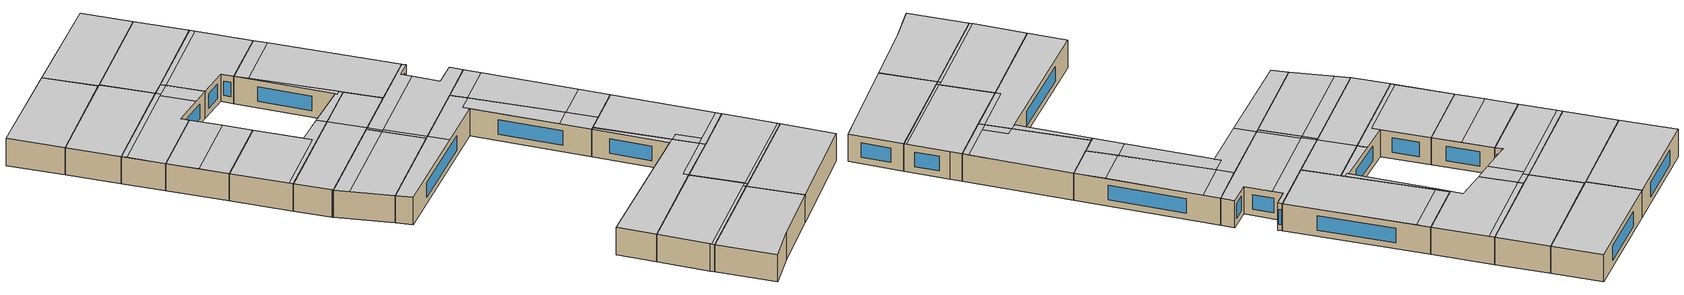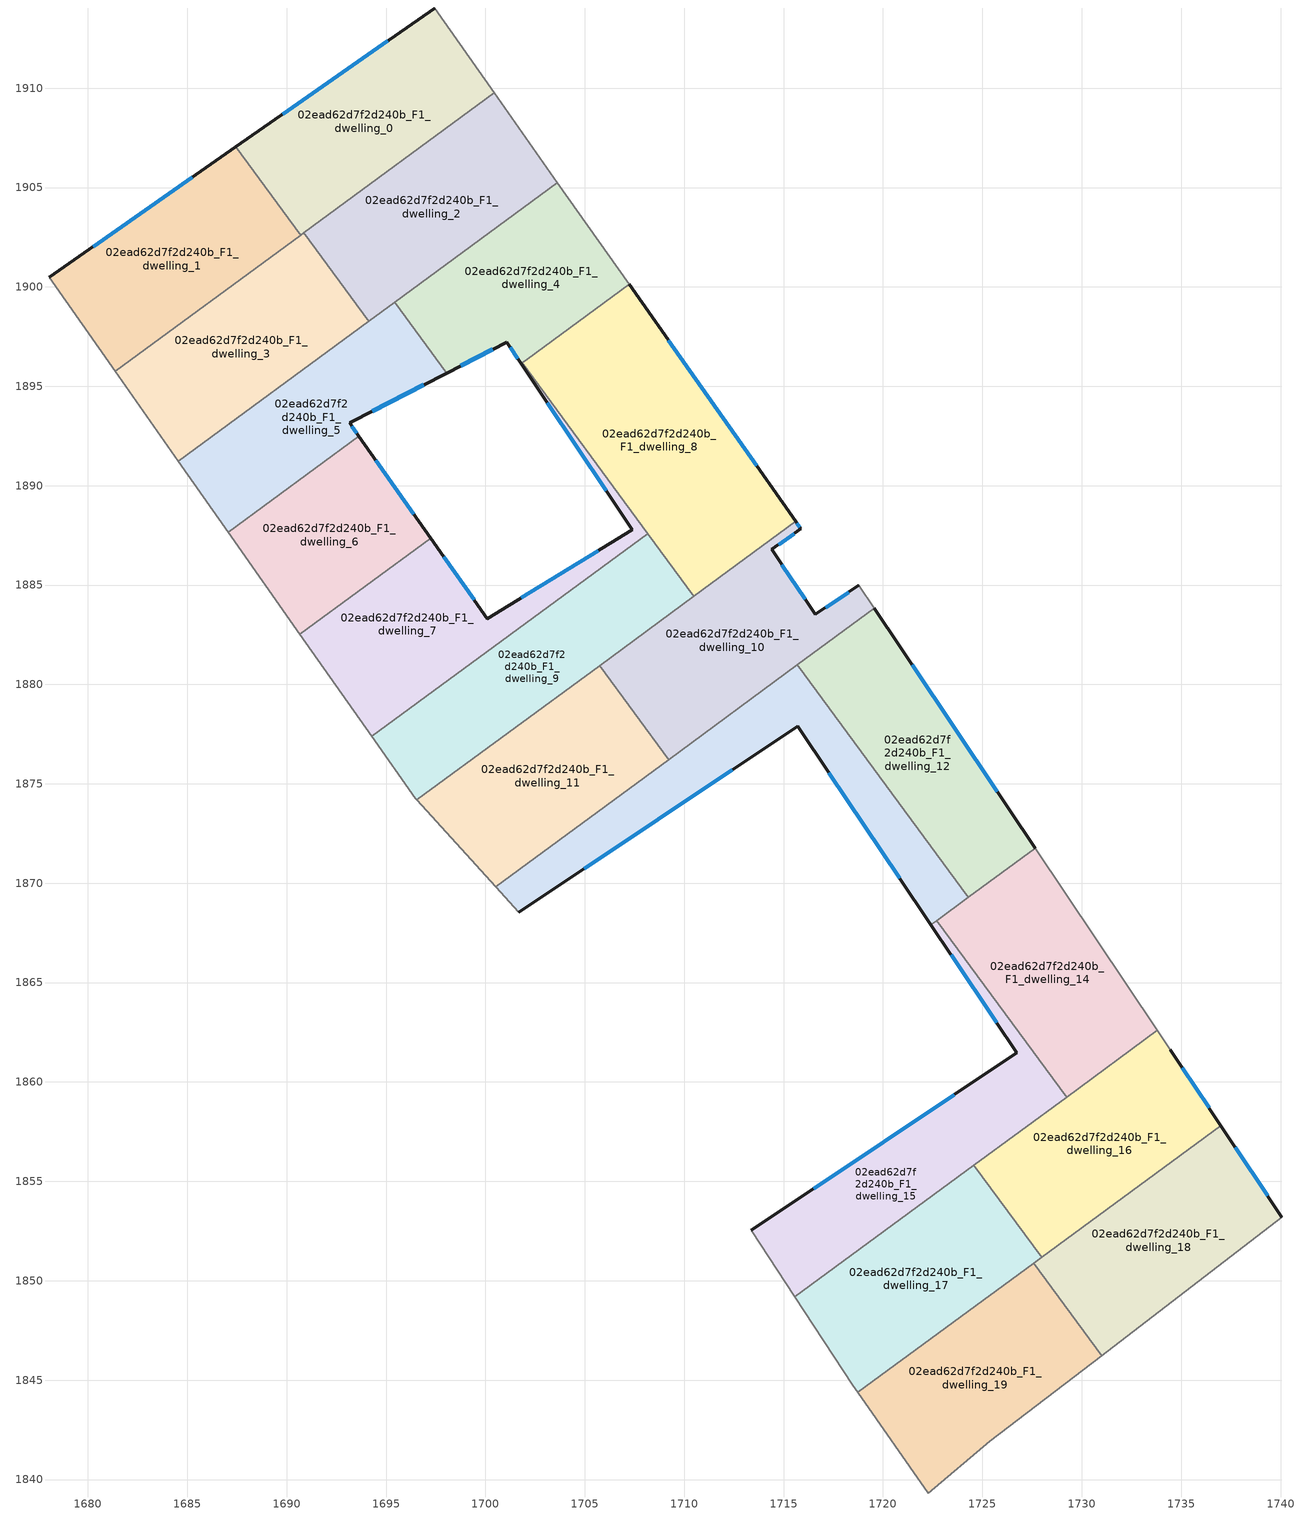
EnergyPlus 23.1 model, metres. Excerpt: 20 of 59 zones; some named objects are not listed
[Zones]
02ead62d7f2d240b_F1_dwelling_0
 floor to 02ead62d7f2d240b_F0_dwelling_0 (EU_floor_Construction): 1697.44,1914.03 1700.45,1909.75 1690.72,1902.6 1687.45,1907.05 z3
 wall outside (EU_wall_Construction): 1697.44,1914.03 1687.45,1907.05 z3:6
 wall to 02ead62d7f2d240b_F1_dwelling_1 (EU_wall_Construction): 1687.45,1907.05 1690.72,1902.6 1681.39,1895.75 z3:6
 wall adiabatic (EU_wall_Construction): 1700.45,1909.75 1697.44,1914.03 z3:6
 wall to 02ead62d7f2d240b_F1_dwelling_2 (EU_wall_Construction): 1690.87,1902.72 1700.45,1909.75 z3:6
 wall to 02ead62d7f2d240b_F1_dwelling_3 (EU_wall_Construction): 1681.39,1895.75 1690.72,1902.6 1690.87,1902.71 z3:6
 window (EU_Window_Construction): 1695.1,1912.39 1689.8,1908.69 z3.7:5.3
 ceiling to 02ead62d7f2d240b_F2_dwelling_0 (EU_floor_Construction): 1700.45,1909.75 1697.44,1914.03 1687.46,1907.06 1690.73,1902.61 z6
 ceiling to 02ead62d7f2d240b_F2_dwelling_1 (EU_floor_Construction): 1690.73,1902.61 1687.46,1907.06 1687.45,1907.05 1690.72,1902.6 z6
02ead62d7f2d240b_F1_dwelling_1
 floor to 02ead62d7f2d240b_F0_dwelling_1 (EU_floor_Construction): 1687.45,1907.05 1690.72,1902.6 1681.39,1895.75 1678.05,1900.49 z3
 wall outside (EU_wall_Construction): 1687.45,1907.05 1678.05,1900.49 z3:6
 wall adiabatic (EU_wall_Construction): 1678.05,1900.49 1681.39,1895.75 z3:6
 window (EU_Window_Construction): 1685.24,1905.51 1680.26,1902.03 z3.7:5.3
 ceiling adiabatic (EU_roof_Construction): 1690.72,1902.6 1687.45,1907.05 1678.05,1900.49 1681.39,1895.75 z6
02ead62d7f2d240b_F1_dwelling_10
 floor to 02ead62d7f2d240b_F0_dwelling_10 (EU_floor_Construction): 1718.79,1884.99 1719.57,1883.83 1709.22,1876.22 1705.75,1880.95 1715.61,1888.2 1715.87,1887.82 1714.4,1886.79 1716.59,1883.52 z3
 wall outside (EU_wall_Construction): 1718.79,1884.99 1716.59,1883.52 1714.4,1886.79 1715.87,1887.82 1715.61,1888.2 z3:6
 wall adiabatic (EU_wall_Construction): 1719.57,1883.83 1718.79,1884.99 z3:6
 wall to 02ead62d7f2d240b_F1_dwelling_11 (EU_wall_Construction): 1705.75,1880.95 1709.22,1876.22 z3:6
 wall to 02ead62d7f2d240b_F1_dwelling_13 (EU_wall_Construction): 1709.22,1876.22 1715.7,1880.98 z3:6
 wall to 02ead62d7f2d240b_F1_dwelling_8 (EU_wall_Construction): 1715.61,1888.2 1710.48,1884.43 z3:6
 wall to 02ead62d7f2d240b_F1_dwelling_12 (EU_wall_Construction): 1715.7,1880.98 1719.57,1883.83 z3:6
 wall to 02ead62d7f2d240b_F1_dwelling_9 (EU_wall_Construction): 1710.48,1884.43 1705.75,1880.95 z3:6
 window (EU_Window_Construction): 1716.08,1884.29 1714.92,1886.02 / 1718.27,1884.65 1717.11,1883.87 / 1715.81,1887.91 1715.67,1888.11 / 1714.75,1887.03 1715.53,1887.58 z3.7:5.3
 ceiling to 02ead62d7f2d240b_F2_dwelling_10 (EU_floor_Construction): 1719.57,1883.83 1718.79,1884.99 1716.59,1883.52 1715.03,1885.86 1706.94,1879.92 1709.51,1876.43 z6
 ceiling to 02ead62d7f2d240b_F2_dwelling_8 (EU_floor_Construction): 1715.03,1885.86 1714.4,1886.79 1715.87,1887.82 1715.61,1888.2 1705.97,1881.12 1706.88,1879.87 z6
 ceiling to 02ead62d7f2d240b_F2_dwelling_11 (EU_floor_Construction): 1709.5,1876.43 1706.94,1879.92 1706.66,1879.71 1709.22,1876.22 z6
 ceiling to 02ead62d7f2d240b_F2_dwelling_9 (EU_floor_Construction): 1706.88,1879.87 1705.97,1881.12 1705.75,1880.95 1706.66,1879.71 z6
02ead62d7f2d240b_F1_dwelling_11
 floor to 02ead62d7f2d240b_F0_dwelling_11 (EU_floor_Construction): 1705.75,1880.95 1709.22,1876.22 1700.51,1869.82 1696.55,1874.19 z3
 wall adiabatic (EU_wall_Construction): 1696.55,1874.19 1700.51,1869.82 z3:6
 wall to 02ead62d7f2d240b_F1_dwelling_9 (EU_wall_Construction): 1705.75,1880.95 1696.55,1874.19 z3:6
 wall to 02ead62d7f2d240b_F1_dwelling_13 (EU_wall_Construction): 1700.51,1869.82 1709.22,1876.22 z3:6
 ceiling to 02ead62d7f2d240b_F2_dwelling_11 (EU_floor_Construction): 1709.22,1876.22 1706.66,1879.71 1697.59,1873.04 1700.51,1869.82 z6
 ceiling to 02ead62d7f2d240b_F2_dwelling_9 (EU_floor_Construction): 1706.66,1879.71 1705.75,1880.95 1696.55,1874.19 1697.59,1873.04 z6
02ead62d7f2d240b_F1_dwelling_12
 floor to 02ead62d7f2d240b_F0_dwelling_12 (EU_floor_Construction): 1719.57,1883.83 1727.66,1871.76 1724.29,1869.28 1715.7,1880.98 z3
 wall outside (EU_wall_Construction): 1727.66,1871.76 1719.57,1883.83 z3:6
 wall to 02ead62d7f2d240b_F1_dwelling_13 (EU_wall_Construction): 1715.7,1880.98 1724.29,1869.28 z3:6
 wall to 02ead62d7f2d240b_F1_dwelling_14 (EU_wall_Construction): 1724.29,1869.28 1727.66,1871.76 z3:6
 window (EU_Window_Construction): 1725.76,1874.59 1721.47,1880.99 z3.7:5.3
 ceiling to 02ead62d7f2d240b_F2_dwelling_12 (EU_floor_Construction): 1725.9,1874.39 1720.54,1882.37 1716.73,1879.57 1722.42,1871.83 z6
 ceiling to 02ead62d7f2d240b_F2_dwelling_10 (EU_floor_Construction): 1720.54,1882.37 1719.57,1883.83 1715.7,1880.98 1716.73,1879.57 z6
 ceiling to 02ead62d7f2d240b_F2_dwelling_13 (EU_floor_Construction): 1727.66,1871.76 1725.9,1874.39 1722.42,1871.83 1724.29,1869.28 z6
02ead62d7f2d240b_F1_dwelling_13
 floor to 02ead62d7f2d240b_F0_dwelling_13 (EU_floor_Construction): 1715.7,1880.98 1724.29,1869.28 1722.41,1867.9 1715.71,1877.89 1701.68,1868.53 1700.51,1869.82 z3
 wall outside (EU_wall_Construction): 1701.68,1868.53 1715.71,1877.89 1722.41,1867.9 z3:6
 wall adiabatic (EU_wall_Construction): 1700.51,1869.82 1701.68,1868.53 z3:6
 wall to 02ead62d7f2d240b_F1_dwelling_15 (EU_wall_Construction): 1722.41,1867.9 1722.7,1868.12 z3:6
 wall to 02ead62d7f2d240b_F1_dwelling_14 (EU_wall_Construction): 1722.7,1868.12 1724.29,1869.28 z3:6
 window (EU_Window_Construction): 1717.28,1875.55 1720.84,1870.25 / 1704.97,1870.73 1712.41,1875.7 z3.7:5.3
 ceiling adiabatic (EU_roof_Construction): 1724.29,1869.28 1722.42,1871.83 1720.65,1870.53 1722.41,1867.9 z6
 ceiling to 02ead62d7f2d240b_F2_dwelling_10 (EU_floor_Construction): 1715.71,1877.89 1715.29,1878.51 1716.73,1879.57 1715.7,1880.98 1709.51,1876.43 1710.82,1874.64 z6
 ceiling to 02ead62d7f2d240b_F2_dwelling_11 (EU_floor_Construction): 1710.82,1874.63 1709.5,1876.43 1700.51,1869.82 1701.68,1868.53 z6
 ceiling to 02ead62d7f2d240b_F2_dwelling_12 (EU_floor_Construction): 1722.42,1871.83 1716.73,1879.57 1715.29,1878.51 1720.65,1870.53 z6
02ead62d7f2d240b_F1_dwelling_14
 floor to 02ead62d7f2d240b_F0_dwelling_14 (EU_floor_Construction): 1727.66,1871.76 1733.81,1862.6 1729.23,1859.23 1722.7,1868.12 z3
 wall adiabatic (EU_wall_Construction): 1733.81,1862.6 1727.66,1871.76 z3:6
 wall to 02ead62d7f2d240b_F1_dwelling_15 (EU_wall_Construction): 1722.7,1868.12 1729.23,1859.23 z3:6
 wall to 02ead62d7f2d240b_F1_dwelling_16 (EU_wall_Construction): 1729.23,1859.23 1733.81,1862.6 z3:6
 ceiling to 02ead62d7f2d240b_F2_dwelling_15 (EU_floor_Construction): 1733.81,1862.6 1733.47,1863.1 1728.87,1859.72 1729.23,1859.23 z6
 ceiling to 02ead62d7f2d240b_F2_dwelling_13 (EU_floor_Construction): 1733.47,1863.1 1727.66,1871.76 1722.7,1868.12 1727.31,1861.85 1728.09,1862.37 1729.63,1860.28 z6
 ceiling to 02ead62d7f2d240b_F2_dwelling_14 (EU_floor_Construction): 1729.63,1860.28 1728.09,1862.37 1727.31,1861.85 1728.87,1859.72 z6
02ead62d7f2d240b_F1_dwelling_15
 floor to 02ead62d7f2d240b_F0_dwelling_15 (EU_floor_Construction): 1722.7,1868.12 1729.23,1859.23 1715.57,1849.19 1713.37,1852.53 1726.73,1861.46 1722.41,1867.9 z3
 wall outside (EU_wall_Construction): 1722.41,1867.9 1726.73,1861.46 1713.37,1852.53 z3:6
 wall adiabatic (EU_wall_Construction): 1713.37,1852.53 1715.57,1849.19 z3:6
 wall to 02ead62d7f2d240b_F1_dwelling_17 (EU_wall_Construction): 1715.57,1849.19 1724.57,1855.81 z3:6
 wall to 02ead62d7f2d240b_F1_dwelling_16 (EU_wall_Construction): 1724.57,1855.81 1729.23,1859.23 z3:6
 window (EU_Window_Construction): 1723.59,1859.37 1716.51,1854.63 / 1723.43,1866.39 1725.72,1862.98 z3.7:5.3
 ceiling to 02ead62d7f2d240b_F2_dwelling_14 (EU_floor_Construction): 1724.59,1855.82 1724.23,1856.31 1728.87,1859.72 1727.31,1861.85 1713.37,1852.53 1713.5,1852.33 1715.57,1849.19 z6
 ceiling to 02ead62d7f2d240b_F2_dwelling_15 (EU_floor_Construction): 1729.23,1859.23 1728.87,1859.72 1724.23,1856.31 1724.59,1855.82 z6
 ceiling adiabatic (EU_roof_Construction): 1727.31,1861.85 1722.7,1868.12 1722.41,1867.9 1726.73,1861.46 z6
02ead62d7f2d240b_F1_dwelling_16
 floor to 02ead62d7f2d240b_F0_dwelling_16 (EU_floor_Construction): 1734.46,1861.63 1737,1857.8 1727.98,1851.17 1724.57,1855.81 1733.81,1862.6 z3
 wall outside (EU_wall_Construction): 1737,1857.8 1734.46,1861.63 z3:6
 wall to 02ead62d7f2d240b_F1_dwelling_17 (EU_wall_Construction): 1724.57,1855.81 1727.98,1851.17 z3:6
 wall adiabatic (EU_wall_Construction): 1734.46,1861.63 1733.81,1862.6 z3:6
 wall to 02ead62d7f2d240b_F1_dwelling_18 (EU_wall_Construction): 1727.98,1851.17 1737,1857.8 z3:6
 window (EU_Window_Construction): 1736.41,1858.7 1735.06,1860.73 z3.7:5.3
 ceiling to 02ead62d7f2d240b_F2_dwelling_15 (EU_floor_Construction): 1736.84,1858.05 1734.46,1861.63 1733.81,1862.6 1724.59,1855.82 1727.82,1851.43 z6
 ceiling to 02ead62d7f2d240b_F2_dwelling_16 (EU_floor_Construction): 1727.82,1851.43 1724.65,1855.75 1724.63,1855.73 1727.8,1851.41 z6
 ceiling to 02ead62d7f2d240b_F2_dwelling_17 (EU_floor_Construction): 1737,1857.8 1736.84,1858.05 1727.8,1851.41 1727.98,1851.17 z6
02ead62d7f2d240b_F1_dwelling_17
 floor to 02ead62d7f2d240b_F0_dwelling_17 (EU_floor_Construction): 1724.57,1855.81 1727.98,1851.17 1718.74,1844.38 1718.48,1844.75 1715.57,1849.19 z3
 wall adiabatic (EU_wall_Construction): 1715.57,1849.19 1718.48,1844.75 1718.74,1844.38 z3:6
 wall to 02ead62d7f2d240b_F1_dwelling_19 (EU_wall_Construction): 1718.74,1844.38 1727.59,1850.88 z3:6
 wall to 02ead62d7f2d240b_F1_dwelling_18 (EU_wall_Construction): 1727.59,1850.88 1727.98,1851.17 z3:6
 ceiling to 02ead62d7f2d240b_F2_dwelling_17 (EU_floor_Construction): 1727.98,1851.17 1727.8,1851.41 1727.42,1851.13 1727.6,1850.89 z6
 ceiling to 02ead62d7f2d240b_F2_dwelling_18 (EU_floor_Construction): 1727.6,1850.89 1727.42,1851.13 1718.57,1844.63 1718.74,1844.38 z6
 ceiling adiabatic (EU_roof_Construction): 1727.8,1851.41 1724.57,1855.81 1715.57,1849.19 1718.48,1844.75 1718.57,1844.63 z6
02ead62d7f2d240b_F1_dwelling_18
 floor to 02ead62d7f2d240b_F0_dwelling_18 (EU_floor_Construction): 1737,1857.8 1740.07,1853.19 1731,1846.24 1727.59,1850.88 z3
 wall outside (EU_wall_Construction): 1740.07,1853.19 1737,1857.8 z3:6
 wall adiabatic (EU_wall_Construction): 1731,1846.24 1740.07,1853.19 z3:6
 wall to 02ead62d7f2d240b_F1_dwelling_19 (EU_wall_Construction): 1727.59,1850.88 1731,1846.24 z3:6
 window (EU_Window_Construction): 1739.35,1854.27 1737.72,1856.72 z3.7:5.3
 ceiling adiabatic (EU_roof_Construction): 1740.07,1853.19 1737,1857.8 1727.59,1850.88 1731,1846.24 z6
02ead62d7f2d240b_F1_dwelling_19
 floor to 02ead62d7f2d240b_F0_dwelling_19 (EU_floor_Construction): 1727.59,1850.88 1731,1846.24 1725.37,1841.92 1722.29,1839.32 1718.74,1844.38 z3
 wall adiabatic (EU_wall_Construction): 1718.74,1844.38 1722.29,1839.32 1725.37,1841.92 1731,1846.24 z3:6
 ceiling to 02ead62d7f2d240b_F2_dwelling_18 (EU_floor_Construction): 1725.37,1841.92 1731,1846.24 1727.59,1850.88 1718.74,1844.38 1722.29,1839.32 z6
02ead62d7f2d240b_F1_dwelling_2
 floor to 02ead62d7f2d240b_F0_dwelling_2 (EU_floor_Construction): 1700.45,1909.75 1703.62,1905.24 1694.14,1898.27 1690.87,1902.71 z3
 wall adiabatic (EU_wall_Construction): 1703.62,1905.24 1700.45,1909.75 z3:6
 wall to 02ead62d7f2d240b_F1_dwelling_3 (EU_wall_Construction): 1690.87,1902.71 1694.14,1898.27 z3:6
 wall to 02ead62d7f2d240b_F1_dwelling_4 (EU_wall_Construction): 1695.43,1899.23 1703.62,1905.24 z3:6
 wall to 02ead62d7f2d240b_F1_dwelling_5 (EU_wall_Construction): 1694.14,1898.27 1695.43,1899.23 z3:6
 ceiling adiabatic (EU_roof_Construction): 1703.62,1905.24 1700.45,1909.75 1690.87,1902.71 1694.14,1898.27 z6
02ead62d7f2d240b_F1_dwelling_3
 floor to 02ead62d7f2d240b_F0_dwelling_3 (EU_floor_Construction): 1690.87,1902.71 1694.14,1898.27 1684.56,1891.23 1681.39,1895.75 z3
 wall adiabatic (EU_wall_Construction): 1681.39,1895.75 1684.56,1891.23 z3:6
 wall to 02ead62d7f2d240b_F1_dwelling_5 (EU_wall_Construction): 1684.56,1891.23 1694.14,1898.27 z3:6
 ceiling adiabatic (EU_roof_Construction): 1694.14,1898.27 1690.87,1902.71 1681.39,1895.75 1684.56,1891.23 z6
02ead62d7f2d240b_F1_dwelling_4
 floor to 02ead62d7f2d240b_F0_dwelling_4 (EU_floor_Construction): 1703.62,1905.24 1707.22,1900.12 1701.81,1896.14 1701.08,1897.23 1698.05,1895.67 1695.43,1899.23 z3
 wall outside (EU_wall_Construction): 1698.05,1895.67 1701.08,1897.23 1701.81,1896.14 z3:6
 wall adiabatic (EU_wall_Construction): 1707.22,1900.12 1703.62,1905.24 z3:6
 wall to 02ead62d7f2d240b_F1_dwelling_5 (EU_wall_Construction): 1695.43,1899.23 1698.05,1895.67 z3:6
 wall to 02ead62d7f2d240b_F1_dwelling_8 (EU_wall_Construction): 1701.85,1896.17 1702.1,1896.36 1707.22,1900.12 z3:6
 wall to 02ead62d7f2d240b_F1_dwelling_7 (EU_wall_Construction): 1701.81,1896.14 1701.85,1896.17 z3:6
 window (EU_Window_Construction): 1701.25,1896.97 1701.64,1896.4 / 1698.76,1896.03 1700.37,1896.86 z3.7:5.3
 ceiling to 02ead62d7f2d240b_F2_dwelling_4 (EU_floor_Construction): 1707.22,1900.12 1703.96,1904.77 1695.78,1898.76 1698.05,1895.67 1701.08,1897.23 1701.81,1896.14 z6
 ceiling to 02ead62d7f2d240b_F2_dwelling_2 (EU_floor_Construction): 1703.96,1904.77 1703.62,1905.24 1695.43,1899.23 1695.78,1898.76 z6
02ead62d7f2d240b_F1_dwelling_5
 floor to 02ead62d7f2d240b_F0_dwelling_5 (EU_floor_Construction): 1695.43,1899.23 1698.05,1895.67 1693.16,1893.15 1693.63,1892.49 1687.07,1887.67 1684.56,1891.23 z3
 wall outside (EU_wall_Construction): 1693.63,1892.49 1693.16,1893.15 1698.05,1895.67 z3:6
 wall to 02ead62d7f2d240b_F1_dwelling_6 (EU_wall_Construction): 1687.07,1887.67 1693.63,1892.49 z3:6
 wall adiabatic (EU_wall_Construction): 1684.56,1891.23 1687.07,1887.67 z3:6
 window (EU_Window_Construction): 1694.31,1893.74 1696.9,1895.08 / 1693.52,1892.65 1693.27,1893 z3.7:5.3
 ceiling to 02ead62d7f2d240b_F2_dwelling_5 (EU_floor_Construction): 1693.63,1892.49 1693.16,1893.15 1696.27,1894.75 1694.18,1897.59 1684.89,1890.76 1687.07,1887.67 z6
 ceiling to 02ead62d7f2d240b_F2_dwelling_4 (EU_floor_Construction): 1698.05,1895.67 1695.78,1898.76 1694.18,1897.59 1696.27,1894.75 z6
 ceiling to 02ead62d7f2d240b_F2_dwelling_3 (EU_floor_Construction): 1694.47,1897.8 1694.13,1898.27 1684.56,1891.23 1684.89,1890.76 z6
 ceiling to 02ead62d7f2d240b_F2_dwelling_2 (EU_floor_Construction): 1695.78,1898.76 1695.43,1899.23 1694.13,1898.27 1694.47,1897.8 z6
02ead62d7f2d240b_F1_dwelling_6
 floor to 02ead62d7f2d240b_F0_dwelling_6 (EU_floor_Construction): 1693.63,1892.49 1697.24,1887.37 1690.67,1882.54 1687.07,1887.67 z3
 wall outside (EU_wall_Construction): 1697.24,1887.37 1693.63,1892.49 z3:6
 wall adiabatic (EU_wall_Construction): 1687.07,1887.67 1690.67,1882.54 z3:6
 wall to 02ead62d7f2d240b_F1_dwelling_7 (EU_wall_Construction): 1690.67,1882.54 1697.24,1887.37 z3:6
 window (EU_Window_Construction): 1696.39,1888.57 1694.48,1891.29 z3.7:5.3
 ceiling to 02ead62d7f2d240b_F2_dwelling_7 (EU_floor_Construction): 1697.24,1887.37 1695.52,1889.81 1688.95,1884.98 1690.67,1882.54 z6
 ceiling to 02ead62d7f2d240b_F2_dwelling_5 (EU_floor_Construction): 1695.52,1889.81 1693.63,1892.49 1687.07,1887.67 1688.95,1884.98 z6
02ead62d7f2d240b_F1_dwelling_7
 floor to 02ead62d7f2d240b_F0_dwelling_7 (EU_floor_Construction): 1701.85,1896.17 1708.16,1887.59 1694.28,1877.39 1690.67,1882.54 1697.24,1887.37 1700.1,1883.31 1707.39,1887.77 1701.81,1896.14 z3
 wall outside (EU_wall_Construction): 1701.81,1896.14 1707.39,1887.77 1700.1,1883.31 1697.24,1887.37 z3:6
 wall to 02ead62d7f2d240b_F1_dwelling_9 (EU_wall_Construction): 1694.28,1877.39 1708.16,1887.59 z3:6
 wall adiabatic (EU_wall_Construction): 1690.67,1882.54 1694.28,1877.39 z3:6
 wall to 02ead62d7f2d240b_F1_dwelling_8 (EU_wall_Construction): 1708.16,1887.59 1701.85,1896.17 z3:6
 window (EU_Window_Construction): 1705.68,1886.73 1701.81,1884.36 / 1703.12,1894.18 1706.08,1889.74 / 1699.43,1884.26 1697.91,1886.41 z3.7:5.3
 ceiling to 02ead62d7f2d240b_F2_dwelling_9 (EU_floor_Construction): 1700.61,1882.58 1694.04,1877.75 1694.28,1877.39 1703.65,1884.27 1703.04,1885.11 1700.1,1883.31 z6
 ceiling to 02ead62d7f2d240b_F2_dwelling_4 (EU_floor_Construction): 1702.67,1895.06 1701.85,1896.17 1701.81,1896.14 1702.58,1894.99 z6
 ceiling to 02ead62d7f2d240b_F2_dwelling_7 (EU_floor_Construction): 1700.61,1882.58 1697.24,1887.37 1690.67,1882.54 1694.04,1877.75 z6
 ceiling to 02ead62d7f2d240b_F2_dwelling_6 (EU_floor_Construction): 1707.9,1887.94 1702.67,1895.06 1702.58,1894.99 1707.39,1887.77 1707.49,1887.63 z6
 ceiling to 02ead62d7f2d240b_F2_dwelling_8 (EU_floor_Construction): 1708.16,1887.59 1707.9,1887.94 1707.49,1887.63 1707.39,1887.77 1703.04,1885.11 1703.37,1884.66 1703.65,1884.27 z6
02ead62d7f2d240b_F1_dwelling_8
 floor to 02ead62d7f2d240b_F0_dwelling_8 (EU_floor_Construction): 1707.22,1900.12 1715.61,1888.2 1710.48,1884.43 1701.85,1896.17 1702.1,1896.36 z3
 wall outside (EU_wall_Construction): 1715.61,1888.2 1707.22,1900.12 z3:6
 wall to 02ead62d7f2d240b_F1_dwelling_9 (EU_wall_Construction): 1708.16,1887.59 1710.48,1884.43 z3:6
 window (EU_Window_Construction): 1713.64,1891 1709.19,1897.32 z3.7:5.3
 ceiling to 02ead62d7f2d240b_F2_dwelling_4 (EU_floor_Construction): 1708.02,1898.99 1707.22,1900.12 1701.87,1896.19 1701.85,1896.17 1702.67,1895.06 z6
 ceiling adiabatic (EU_roof_Construction): 1715.61,1888.2 1708.02,1898.99 1702.67,1895.06 1710.48,1884.43 z6
02ead62d7f2d240b_F1_dwelling_9
 floor to 02ead62d7f2d240b_F0_dwelling_9 (EU_floor_Construction): 1708.16,1887.59 1710.48,1884.43 1696.55,1874.19 1696.48,1874.27 1694.28,1877.39 z3
 wall adiabatic (EU_wall_Construction): 1694.28,1877.39 1696.48,1874.27 1696.55,1874.19 z3:6
 ceiling to 02ead62d7f2d240b_F2_dwelling_9 (EU_floor_Construction): 1705.97,1881.12 1703.65,1884.27 1694.28,1877.39 1696.48,1874.27 1696.55,1874.19 z6
 ceiling adiabatic (EU_roof_Construction): 1710.48,1884.43 1708.16,1887.59 1703.65,1884.27 1705.97,1881.12 z6
[Building]
EU S2 Campaign: North Axis=0; Terrain=City; Solar Distribution=FullExterior
[Site:Location]
Budapest.Ferenc.Liszt.Intl.AP: Latitude=47.437; Longitude=19.256; Time Zone=1; Elevation=185
[SizingPeriod:WeatherFileDays]
AnnualSizingPeriod: Begin Month=1; Begin Day of Month=1; End Month=12; End Day of Month=31; Day of Week for Start Day=Monday; Use Weather File Daylight Saving Period=No; Use Weather File Rain and Snow Indicators=No
[MATERIAL]
EU_InternalMass_Material: Roughness=MediumRough; Thickness=0.1; Conductivity=1; Density=1800; Specific Heat=900; Thermal Absorptance=0.9; Solar Absorptance=0.7; Visible Absorptance=0.7
[MATERIAL:NOMASS] Roughness=MediumRough; Thermal Absorptance=0.9; Solar Absorptance=0.7; Visible Absorptance=0.7
Name | Thermal Resistance
EU_wall_NoMass | 0.832559
EU_roof_NoMass | 1.39638
EU_floor_NoMass | 0.872794
[WINDOWMATERIAL:SIMPLEGLAZINGSYSTEM]
EU_Window_SimpleGlazing: UFactor=2.79869; Solar Heat Gain Coefficient=0.75; Visible Transmittance=0.75
[CONSTRUCTION]
EU_wall_Construction: EU_wall_NoMass
EU_roof_Construction: EU_roof_NoMass
EU_floor_Construction: EU_floor_NoMass
EU_Window_Construction: EU_Window_SimpleGlazing
EU_InternalMass_Construction: EU_InternalMass_Material
[ZONE] Type=1; Multiplier=1; Ceiling Height=autocalculate; Floor Area=autocalculate; Part of Total Floor Area=Yes
Name | Volume
02ead62d7f2d240b_F1_dwelling_0 | 195.617
02ead62d7f2d240b_F1_dwelling_1 | 195.627
02ead62d7f2d240b_F1_dwelling_10 | 195.66
02ead62d7f2d240b_F1_dwelling_11; 02ead62d7f2d240b_F1_dwelling_2 | 195.641
02ead62d7f2d240b_F1_dwelling_12 | 195.648
02ead62d7f2d240b_F1_dwelling_13 | 195.631
02ead62d7f2d240b_F1_dwelling_14 | 195.656
02ead62d7f2d240b_F1_dwelling_15 | 195.638
02ead62d7f2d240b_F1_dwelling_16 | 195.671
02ead62d7f2d240b_F1_dwelling_17 | 195.657
02ead62d7f2d240b_F1_dwelling_18 | 195.64
02ead62d7f2d240b_F1_dwelling_19 | 195.652
02ead62d7f2d240b_F1_dwelling_3 | 195.647
02ead62d7f2d240b_F1_dwelling_4 | 173.81
02ead62d7f2d240b_F1_dwelling_5 | 171.012
02ead62d7f2d240b_F1_dwelling_6 | 153.297
02ead62d7f2d240b_F1_dwelling_7 | 188.016
02ead62d7f2d240b_F1_dwelling_8 | 284.796
02ead62d7f2d240b_F1_dwelling_9 | 202.882
[INTERNALMASS] Construction=EU_InternalMass_Construction
Name | Zone or ZoneList | Surface Area
02ead62d7f2d240b_F1_dwelling_0_EU_InternalMass | 02ead62d7f2d240b_F1_dwelling_0 | 65.2176
02ead62d7f2d240b_F1_dwelling_1_EU_InternalMass | 02ead62d7f2d240b_F1_dwelling_1 | 65.2098
02ead62d7f2d240b_F1_dwelling_2_EU_InternalMass | 02ead62d7f2d240b_F1_dwelling_2 | 65.2129
02ead62d7f2d240b_F1_dwelling_3_EU_InternalMass | 02ead62d7f2d240b_F1_dwelling_3 | 65.2145
02ead62d7f2d240b_F1_dwelling_4_EU_InternalMass | 02ead62d7f2d240b_F1_dwelling_4 | 57.9373
02ead62d7f2d240b_F1_dwelling_5_EU_InternalMass | 02ead62d7f2d240b_F1_dwelling_5 | 57.0041
02ead62d7f2d240b_F1_dwelling_6_EU_InternalMass | 02ead62d7f2d240b_F1_dwelling_6 | 51.1073
02ead62d7f2d240b_F1_dwelling_7_EU_InternalMass | 02ead62d7f2d240b_F1_dwelling_7 | 62.6682
02ead62d7f2d240b_F1_dwelling_8_EU_InternalMass | 02ead62d7f2d240b_F1_dwelling_8 | 94.9274
02ead62d7f2d240b_F1_dwelling_9_EU_InternalMass | 02ead62d7f2d240b_F1_dwelling_9 | 67.634
02ead62d7f2d240b_F1_dwelling_10_EU_InternalMass | 02ead62d7f2d240b_F1_dwelling_10 | 65.2203
02ead62d7f2d240b_F1_dwelling_11_EU_InternalMass | 02ead62d7f2d240b_F1_dwelling_11 | 65.2148
02ead62d7f2d240b_F1_dwelling_12_EU_InternalMass | 02ead62d7f2d240b_F1_dwelling_12 | 65.2167
02ead62d7f2d240b_F1_dwelling_13_EU_InternalMass | 02ead62d7f2d240b_F1_dwelling_13 | 65.2139
02ead62d7f2d240b_F1_dwelling_14_EU_InternalMass | 02ead62d7f2d240b_F1_dwelling_14 | 65.2168
02ead62d7f2d240b_F1_dwelling_15_EU_InternalMass | 02ead62d7f2d240b_F1_dwelling_15 | 65.2112
02ead62d7f2d240b_F1_dwelling_16_EU_InternalMass | 02ead62d7f2d240b_F1_dwelling_16 | 65.223
02ead62d7f2d240b_F1_dwelling_17_EU_InternalMass | 02ead62d7f2d240b_F1_dwelling_17 | 65.2183
02ead62d7f2d240b_F1_dwelling_18_EU_InternalMass | 02ead62d7f2d240b_F1_dwelling_18 | 65.2127
02ead62d7f2d240b_F1_dwelling_19_EU_InternalMass | 02ead62d7f2d240b_F1_dwelling_19 | 65.218
[OTHEREQUIPMENT] Fuel Type=Electricity; Design Level Calculation Method=Watts/Area; Power per Zone Floor Area=1; Fraction Latent=0; Fraction Radiant=0; Fraction Lost=0; Carbon Dioxide Generation Rate=0; EndUse Subcategory=EU_Step8_InternalGains
Name | Zone or ZoneList or Space or SpaceList | Schedule
EU_Step8_InternalGain_02ead62d7f2d240b_F1_dwelling_0_f000 | 02ead62d7f2d240b_F1_dwelling_0 | EU_Step8_GainSchedule_02ead62d7f2d240b_F1_dwelling_0_f000
EU_Step8_InternalGain_02ead62d7f2d240b_F1_dwelling_1_f000 | 02ead62d7f2d240b_F1_dwelling_1 | EU_Step8_GainSchedule_02ead62d7f2d240b_F1_dwelling_1_f000
EU_Step8_InternalGain_02ead62d7f2d240b_F1_dwelling_2_f000 | 02ead62d7f2d240b_F1_dwelling_2 | EU_Step8_GainSchedule_02ead62d7f2d240b_F1_dwelling_2_f000
EU_Step8_InternalGain_02ead62d7f2d240b_F1_dwelling_3_f000 | 02ead62d7f2d240b_F1_dwelling_3 | EU_Step8_GainSchedule_02ead62d7f2d240b_F1_dwelling_3_f000
EU_Step8_InternalGain_02ead62d7f2d240b_F1_dwelling_4_f000 | 02ead62d7f2d240b_F1_dwelling_4 | EU_Step8_GainSchedule_02ead62d7f2d240b_F1_dwelling_4_f000
EU_Step8_InternalGain_02ead62d7f2d240b_F1_dwelling_5_f000 | 02ead62d7f2d240b_F1_dwelling_5 | EU_Step8_GainSchedule_02ead62d7f2d240b_F1_dwelling_5_f000
EU_Step8_InternalGain_02ead62d7f2d240b_F1_dwelling_6_f000 | 02ead62d7f2d240b_F1_dwelling_6 | EU_Step8_GainSchedule_02ead62d7f2d240b_F1_dwelling_6_f000
EU_Step8_InternalGain_02ead62d7f2d240b_F1_dwelling_7_f000 | 02ead62d7f2d240b_F1_dwelling_7 | EU_Step8_GainSchedule_02ead62d7f2d240b_F1_dwelling_7_f000
EU_Step8_InternalGain_02ead62d7f2d240b_F1_dwelling_8_f000 | 02ead62d7f2d240b_F1_dwelling_8 | EU_Step8_GainSchedule_02ead62d7f2d240b_F1_dwelling_8_f000
EU_Step8_InternalGain_02ead62d7f2d240b_F1_dwelling_9_f000 | 02ead62d7f2d240b_F1_dwelling_9 | EU_Step8_GainSchedule_02ead62d7f2d240b_F1_dwelling_9_f000
EU_Step8_InternalGain_02ead62d7f2d240b_F1_dwelling_10_f000 | 02ead62d7f2d240b_F1_dwelling_10 | EU_Step8_GainSchedule_02ead62d7f2d240b_F1_dwelling_10_f000
EU_Step8_InternalGain_02ead62d7f2d240b_F1_dwelling_11_f000 | 02ead62d7f2d240b_F1_dwelling_11 | EU_Step8_GainSchedule_02ead62d7f2d240b_F1_dwelling_11_f000
EU_Step8_InternalGain_02ead62d7f2d240b_F1_dwelling_12_f000 | 02ead62d7f2d240b_F1_dwelling_12 | EU_Step8_GainSchedule_02ead62d7f2d240b_F1_dwelling_12_f000
EU_Step8_InternalGain_02ead62d7f2d240b_F1_dwelling_13_f000 | 02ead62d7f2d240b_F1_dwelling_13 | EU_Step8_GainSchedule_02ead62d7f2d240b_F1_dwelling_13_f000
EU_Step8_InternalGain_02ead62d7f2d240b_F1_dwelling_14_f000 | 02ead62d7f2d240b_F1_dwelling_14 | EU_Step8_GainSchedule_02ead62d7f2d240b_F1_dwelling_14_f000
EU_Step8_InternalGain_02ead62d7f2d240b_F1_dwelling_15_f000 | 02ead62d7f2d240b_F1_dwelling_15 | EU_Step8_GainSchedule_02ead62d7f2d240b_F1_dwelling_15_f000
EU_Step8_InternalGain_02ead62d7f2d240b_F1_dwelling_16_f000 | 02ead62d7f2d240b_F1_dwelling_16 | EU_Step8_GainSchedule_02ead62d7f2d240b_F1_dwelling_16_f000
EU_Step8_InternalGain_02ead62d7f2d240b_F1_dwelling_17_f000 | 02ead62d7f2d240b_F1_dwelling_17 | EU_Step8_GainSchedule_02ead62d7f2d240b_F1_dwelling_17_f000
EU_Step8_InternalGain_02ead62d7f2d240b_F1_dwelling_18_f000 | 02ead62d7f2d240b_F1_dwelling_18 | EU_Step8_GainSchedule_02ead62d7f2d240b_F1_dwelling_18_f000
EU_Step8_InternalGain_02ead62d7f2d240b_F1_dwelling_19_f000 | 02ead62d7f2d240b_F1_dwelling_19 | EU_Step8_GainSchedule_02ead62d7f2d240b_F1_dwelling_19_f000
[ZONEVENTILATION:DESIGNFLOWRATE] Schedule=EU_AlwaysOn; Design Flow Rate Calculation Method=AirChanges/Hour; Air Changes per Hour=0.475469; Ventilation Type=Natural; Fan Pressure Rise=0; Fan Total Efficiency=1; Constant Term Coefficient=1; Temperature Term Coefficient=0; Velocity Term Coefficient=0; Velocity Squared Term Coefficient=0; Minimum Indoor Temperature=-100; Maximum Indoor Temperature=100; Delta Temperature=-100; Minimum Outdoor Temperature=-100; Maximum Outdoor Temperature=100; Maximum Wind Speed=40
Name | Zone or ZoneList or Space or SpaceList
EU_ConstantAir_02ead62d7f2d240b_F1_dwelling_0 | 02ead62d7f2d240b_F1_dwelling_0
EU_ConstantAir_02ead62d7f2d240b_F1_dwelling_1 | 02ead62d7f2d240b_F1_dwelling_1
EU_ConstantAir_02ead62d7f2d240b_F1_dwelling_2 | 02ead62d7f2d240b_F1_dwelling_2
EU_ConstantAir_02ead62d7f2d240b_F1_dwelling_3 | 02ead62d7f2d240b_F1_dwelling_3
EU_ConstantAir_02ead62d7f2d240b_F1_dwelling_4 | 02ead62d7f2d240b_F1_dwelling_4
EU_ConstantAir_02ead62d7f2d240b_F1_dwelling_5 | 02ead62d7f2d240b_F1_dwelling_5
EU_ConstantAir_02ead62d7f2d240b_F1_dwelling_6 | 02ead62d7f2d240b_F1_dwelling_6
EU_ConstantAir_02ead62d7f2d240b_F1_dwelling_7 | 02ead62d7f2d240b_F1_dwelling_7
EU_ConstantAir_02ead62d7f2d240b_F1_dwelling_8 | 02ead62d7f2d240b_F1_dwelling_8
EU_ConstantAir_02ead62d7f2d240b_F1_dwelling_9 | 02ead62d7f2d240b_F1_dwelling_9
EU_ConstantAir_02ead62d7f2d240b_F1_dwelling_10 | 02ead62d7f2d240b_F1_dwelling_10
EU_ConstantAir_02ead62d7f2d240b_F1_dwelling_11 | 02ead62d7f2d240b_F1_dwelling_11
EU_ConstantAir_02ead62d7f2d240b_F1_dwelling_12 | 02ead62d7f2d240b_F1_dwelling_12
EU_ConstantAir_02ead62d7f2d240b_F1_dwelling_13 | 02ead62d7f2d240b_F1_dwelling_13
EU_ConstantAir_02ead62d7f2d240b_F1_dwelling_14 | 02ead62d7f2d240b_F1_dwelling_14
EU_ConstantAir_02ead62d7f2d240b_F1_dwelling_15 | 02ead62d7f2d240b_F1_dwelling_15
EU_ConstantAir_02ead62d7f2d240b_F1_dwelling_16 | 02ead62d7f2d240b_F1_dwelling_16
EU_ConstantAir_02ead62d7f2d240b_F1_dwelling_17 | 02ead62d7f2d240b_F1_dwelling_17
EU_ConstantAir_02ead62d7f2d240b_F1_dwelling_18 | 02ead62d7f2d240b_F1_dwelling_18
EU_ConstantAir_02ead62d7f2d240b_F1_dwelling_19 | 02ead62d7f2d240b_F1_dwelling_19
[HVACTEMPLATE:ZONE:IDEALLOADSAIRSYSTEM] System Availability Schedule=EU_AlwaysOn; Maximum Heating Supply Air Temperature=50; Minimum Cooling Supply Air Temperature=13; Maximum Heating Supply Air Humidity Ratio=0.0156; Minimum Cooling Supply Air Humidity Ratio=0.0077; Heating Limit=NoLimit; Cooling Limit=NoLimit; Heating Availability Schedule=EU_AlwaysOn; Cooling Availability Schedule=EU_CoolingOff; Dehumidification Control Type=ConstantSensibleHeatRatio; Cooling Sensible Heat Ratio=0.7; Dehumidification Setpoint=60; Humidification Control Type=None; Humidification Setpoint=30; Outdoor Air Method=None; Outdoor Air Flow Rate per Person=0.00944; Outdoor Air Flow Rate per Zone Floor Area=0; Outdoor Air Flow Rate per Zone=0; Demand Controlled Ventilation Type=None; Outdoor Air Economizer Type=NoEconomizer; Heat Recovery Type=None; Sensible Heat Recovery Effectiveness=0.7; Latent Heat Recovery Effectiveness=0.65
Name | Template Thermostat
02ead62d7f2d240b_F1_dwelling_0 | EU_HeatOnly_02ead62d7f2d240b_F1_dwelling_0
02ead62d7f2d240b_F1_dwelling_1 | EU_HeatOnly_02ead62d7f2d240b_F1_dwelling_1
02ead62d7f2d240b_F1_dwelling_2 | EU_HeatOnly_02ead62d7f2d240b_F1_dwelling_2
02ead62d7f2d240b_F1_dwelling_3 | EU_HeatOnly_02ead62d7f2d240b_F1_dwelling_3
02ead62d7f2d240b_F1_dwelling_4 | EU_HeatOnly_02ead62d7f2d240b_F1_dwelling_4
02ead62d7f2d240b_F1_dwelling_5 | EU_HeatOnly_02ead62d7f2d240b_F1_dwelling_5
02ead62d7f2d240b_F1_dwelling_6 | EU_HeatOnly_02ead62d7f2d240b_F1_dwelling_6
02ead62d7f2d240b_F1_dwelling_7 | EU_HeatOnly_02ead62d7f2d240b_F1_dwelling_7
02ead62d7f2d240b_F1_dwelling_8 | EU_HeatOnly_02ead62d7f2d240b_F1_dwelling_8
02ead62d7f2d240b_F1_dwelling_9 | EU_HeatOnly_02ead62d7f2d240b_F1_dwelling_9
02ead62d7f2d240b_F1_dwelling_10 | EU_HeatOnly_02ead62d7f2d240b_F1_dwelling_10
02ead62d7f2d240b_F1_dwelling_11 | EU_HeatOnly_02ead62d7f2d240b_F1_dwelling_11
02ead62d7f2d240b_F1_dwelling_12 | EU_HeatOnly_02ead62d7f2d240b_F1_dwelling_12
02ead62d7f2d240b_F1_dwelling_13 | EU_HeatOnly_02ead62d7f2d240b_F1_dwelling_13
02ead62d7f2d240b_F1_dwelling_14 | EU_HeatOnly_02ead62d7f2d240b_F1_dwelling_14
02ead62d7f2d240b_F1_dwelling_15 | EU_HeatOnly_02ead62d7f2d240b_F1_dwelling_15
02ead62d7f2d240b_F1_dwelling_16 | EU_HeatOnly_02ead62d7f2d240b_F1_dwelling_16
02ead62d7f2d240b_F1_dwelling_17 | EU_HeatOnly_02ead62d7f2d240b_F1_dwelling_17
02ead62d7f2d240b_F1_dwelling_18 | EU_HeatOnly_02ead62d7f2d240b_F1_dwelling_18
02ead62d7f2d240b_F1_dwelling_19 | EU_HeatOnly_02ead62d7f2d240b_F1_dwelling_19
[SIZING:ZONE] Zone Cooling Design Supply Air Temperature Input Method=SupplyAirTemperature; Zone Cooling Design Supply Air Temperature=13; Zone Heating Design Supply Air Temperature Input Method=SupplyAirTemperature; Zone Heating Design Supply Air Temperature=50; Zone Cooling Design Supply Air Humidity Ratio=0.008; Zone Heating Design Supply Air Humidity Ratio=0.008; Cooling Design Air Flow Method=DesignDay; Cooling Design Air Flow Rate=0; Cooling Minimum Air Flow per Zone Floor Area=0.000762; Cooling Minimum Air Flow=0; Cooling Minimum Air Flow Fraction=0.2; Heating Design Air Flow Method=DesignDay; Heating Design Air Flow Rate=0; Heating Maximum Air Flow per Zone Floor Area=0.002032; Heating Maximum Air Flow=0.141576; Heating Maximum Air Flow Fraction=0.3; Account for Dedicated Outdoor Air System=No; Dedicated Outdoor Air System Control Strategy=NeutralSupplyAir; Dedicated Outdoor Air Low Setpoint Temperature for Design=autosize; Dedicated Outdoor Air High Setpoint Temperature for Design=autosize; Zone Load Sizing Method=Sensible Load Only No Latent Load; Zone Latent Cooling Design Supply Air Humidity Ratio Input Method=HumidityRatioDifference; Zone Cooling Design Supply Air Humidity Ratio Difference=0.005; Zone Latent Heating Design Supply Air Humidity Ratio Input Method=HumidityRatioDifference; Zone Humidification Design Supply Air Humidity Ratio Difference=0.005
02ead62d7f2d240b_F1_dwelling_0; 02ead62d7f2d240b_F1_dwelling_1; 02ead62d7f2d240b_F1_dwelling_2; 02ead62d7f2d240b_F1_dwelling_3; 02ead62d7f2d240b_F1_dwelling_4; 02ead62d7f2d240b_F1_dwelling_5; 02ead62d7f2d240b_F1_dwelling_6; 02ead62d7f2d240b_F1_dwelling_7; 02ead62d7f2d240b_F1_dwelling_8; 02ead62d7f2d240b_F1_dwelling_9; 02ead62d7f2d240b_F1_dwelling_10; 02ead62d7f2d240b_F1_dwelling_11; 02ead62d7f2d240b_F1_dwelling_12; 02ead62d7f2d240b_F1_dwelling_13; 02ead62d7f2d240b_F1_dwelling_14; 02ead62d7f2d240b_F1_dwelling_15; 02ead62d7f2d240b_F1_dwelling_16; 02ead62d7f2d240b_F1_dwelling_17; 02ead62d7f2d240b_F1_dwelling_18; 02ead62d7f2d240b_F1_dwelling_19
[SCHEDULE:CONSTANT]
Name | Hourly Value
EU_AlwaysOn | 1
EU_CoolingOff | 0
[SCHEDULE:FILE] Column Number=1; Rows to Skip at Top=0; Number of Hours of Data=8760; Column Separator=Comma; Interpolate to Timestep=No; Minutes per Item=60; Adjust Schedule for Daylight Savings=Yes
Name | File
EU_Step8_GainSchedule_02ead62d7f2d240b_F1_dwelling_0_f000 | ../../schedules/02ead62d7f2d240b/02ead62d7f2d240b_F1_dwelling_0_f000_gain.csv
EU_Step8_GainSchedule_02ead62d7f2d240b_F1_dwelling_1_f000 | ../../schedules/02ead62d7f2d240b/02ead62d7f2d240b_F1_dwelling_1_f000_gain.csv
EU_Step8_GainSchedule_02ead62d7f2d240b_F1_dwelling_2_f000 | ../../schedules/02ead62d7f2d240b/02ead62d7f2d240b_F1_dwelling_2_f000_gain.csv
EU_Step8_GainSchedule_02ead62d7f2d240b_F1_dwelling_3_f000 | ../../schedules/02ead62d7f2d240b/02ead62d7f2d240b_F1_dwelling_3_f000_gain.csv
EU_Step8_GainSchedule_02ead62d7f2d240b_F1_dwelling_4_f000 | ../../schedules/02ead62d7f2d240b/02ead62d7f2d240b_F1_dwelling_4_f000_gain.csv
EU_Step8_GainSchedule_02ead62d7f2d240b_F1_dwelling_5_f000 | ../../schedules/02ead62d7f2d240b/02ead62d7f2d240b_F1_dwelling_5_f000_gain.csv
EU_Step8_GainSchedule_02ead62d7f2d240b_F1_dwelling_6_f000 | ../../schedules/02ead62d7f2d240b/02ead62d7f2d240b_F1_dwelling_6_f000_gain.csv
EU_Step8_GainSchedule_02ead62d7f2d240b_F1_dwelling_7_f000 | ../../schedules/02ead62d7f2d240b/02ead62d7f2d240b_F1_dwelling_7_f000_gain.csv
EU_Step8_GainSchedule_02ead62d7f2d240b_F1_dwelling_8_f000 | ../../schedules/02ead62d7f2d240b/02ead62d7f2d240b_F1_dwelling_8_f000_gain.csv
EU_Step8_GainSchedule_02ead62d7f2d240b_F1_dwelling_9_f000 | ../../schedules/02ead62d7f2d240b/02ead62d7f2d240b_F1_dwelling_9_f000_gain.csv
EU_Step8_GainSchedule_02ead62d7f2d240b_F1_dwelling_10_f000 | ../../schedules/02ead62d7f2d240b/02ead62d7f2d240b_F1_dwelling_10_f000_gain.csv
EU_Step8_GainSchedule_02ead62d7f2d240b_F1_dwelling_11_f000 | ../../schedules/02ead62d7f2d240b/02ead62d7f2d240b_F1_dwelling_11_f000_gain.csv
EU_Step8_GainSchedule_02ead62d7f2d240b_F1_dwelling_12_f000 | ../../schedules/02ead62d7f2d240b/02ead62d7f2d240b_F1_dwelling_12_f000_gain.csv
EU_Step8_GainSchedule_02ead62d7f2d240b_F1_dwelling_13_f000 | ../../schedules/02ead62d7f2d240b/02ead62d7f2d240b_F1_dwelling_13_f000_gain.csv
EU_Step8_GainSchedule_02ead62d7f2d240b_F1_dwelling_14_f000 | ../../schedules/02ead62d7f2d240b/02ead62d7f2d240b_F1_dwelling_14_f000_gain.csv
EU_Step8_GainSchedule_02ead62d7f2d240b_F1_dwelling_15_f000 | ../../schedules/02ead62d7f2d240b/02ead62d7f2d240b_F1_dwelling_15_f000_gain.csv
EU_Step8_GainSchedule_02ead62d7f2d240b_F1_dwelling_16_f000 | ../../schedules/02ead62d7f2d240b/02ead62d7f2d240b_F1_dwelling_16_f000_gain.csv
EU_Step8_GainSchedule_02ead62d7f2d240b_F1_dwelling_17_f000 | ../../schedules/02ead62d7f2d240b/02ead62d7f2d240b_F1_dwelling_17_f000_gain.csv
EU_Step8_GainSchedule_02ead62d7f2d240b_F1_dwelling_18_f000 | ../../schedules/02ead62d7f2d240b/02ead62d7f2d240b_F1_dwelling_18_f000_gain.csv
EU_Step8_GainSchedule_02ead62d7f2d240b_F1_dwelling_19_f000 | ../../schedules/02ead62d7f2d240b/02ead62d7f2d240b_F1_dwelling_19_f000_gain.csv
